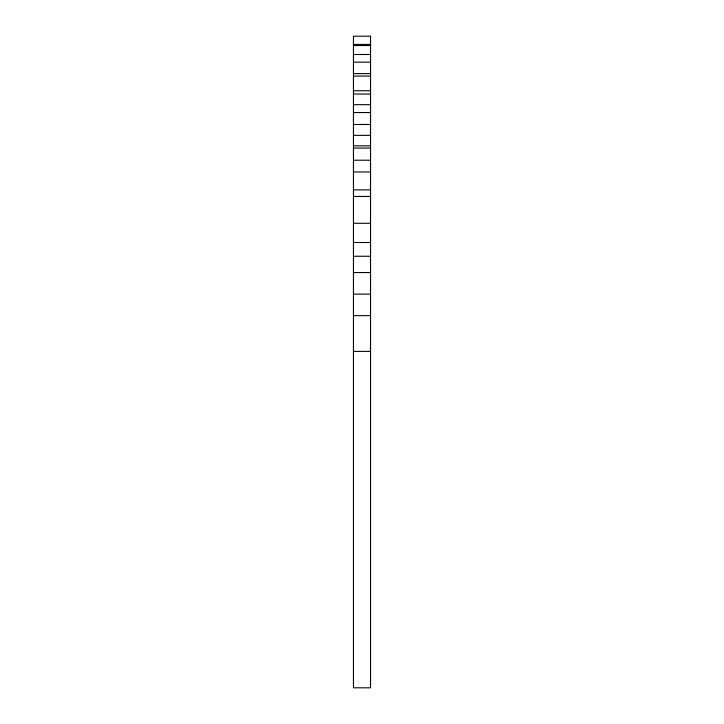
<?xml version="1.0" encoding="UTF-8"?>
<svg xmlns="http://www.w3.org/2000/svg" width="724" height="724" viewBox="0 0 724 724"><rect width="100%" height="100%" fill="white"/><g stroke="black" fill="none" stroke-linecap="round" stroke-linejoin="round"><path stroke-width="1.09" d="M353.448 44.436L370.552 44.436M353.448 45.54L370.552 45.54M353.448 54.499L370.552 54.499M353.448 62.155L370.552 62.155M353.448 73.631L370.552 73.631M353.448 76.065L370.552 76.065M353.448 90.735L370.552 90.735M353.448 94.03L370.552 94.03M353.448 104.672L370.552 104.672M353.448 112.537L370.552 112.537M353.448 124.465L370.552 124.465M353.448 135.352L370.552 135.352M353.448 145.832L370.552 145.832M353.448 148.076L370.552 148.076M353.448 160.221L370.552 160.221M353.448 171.977L370.552 171.977M353.448 189.887L370.552 189.887M353.448 196.439L370.552 196.439M353.448 223.291L370.552 223.291M353.448 242.513L370.552 242.513M353.448 256.251L370.552 256.251M353.448 272.55L370.552 272.55M353.448 294.125L370.552 294.125M353.448 315.655L370.552 315.655M353.448 351.384L370.552 351.384M370.552 36.2L353.448 36.2L353.448 687.8L370.552 687.8L370.552 36.2"/></g></svg>
